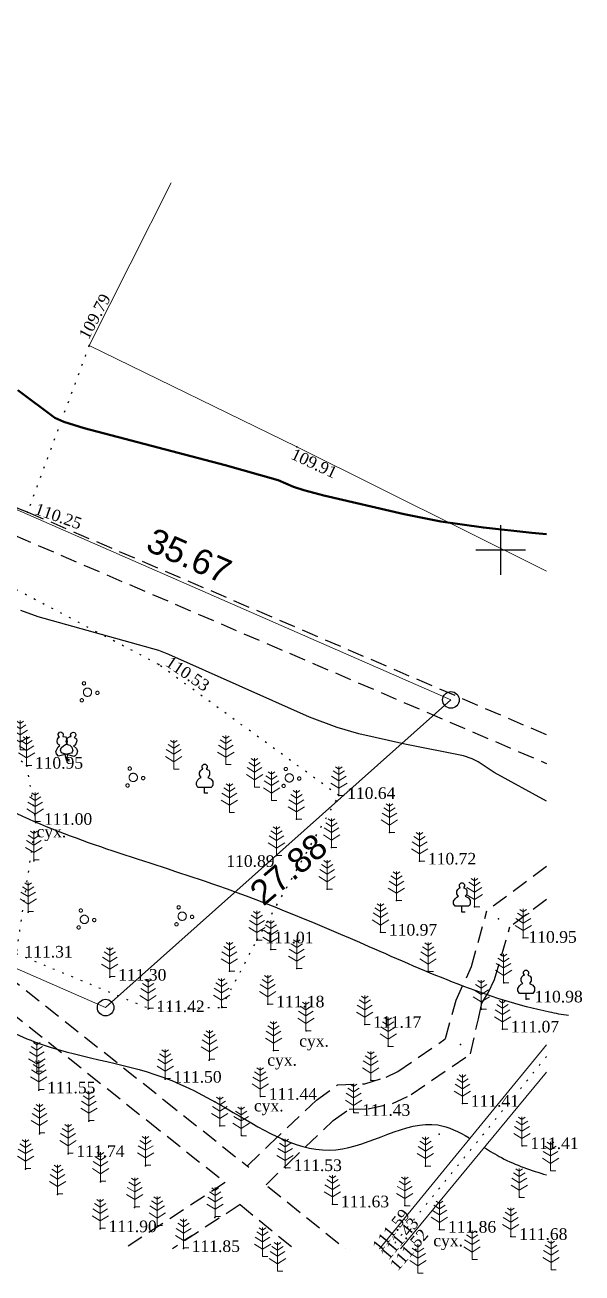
# Model space of a CAD drawing. Header units: millimetres. Extents: x 5405666.4 to 5405754.9, y 5525106.2 to 5525181.6.
# Drawn here: x 5405721.3 to 5405754.9, y 5525106.4 to 5525181.6 of the extents above; entities that cross this region are included whole.
import ezdxf
from ezdxf.enums import TextEntityAlignment as Align

# ---------------------------------------------------------------- set-up
doc = ezdxf.new("R2010")
doc.units = ezdxf.units.MM
for name, pattern in [('DASHEDX2', [1.5, 1, -0.5]), ('HIDDEN', [0.5, 0, -0.5]), ('суцільна', [50, 50, 0])]:
    doc.linetypes.add(name, pattern=pattern)
for name, color, linetype, lineweight in [('11900000', 1, 'Continuous', 30), ('Контур', 7, 'HIDDEN', 30), ('ограждение', 7, 'ZABOR', 20), ('рельеф', 7, 'Continuous', 0), ('ТОЧКИ', 7, 'Continuous', 30), ('усл. знак', 7, 'суцільна', 20)]:
    doc.layers.add(name, color=color, linetype=linetype, lineweight=lineweight)
for name, color, linetype in [('горизонтали', 42, 'Continuous'), ('дороги', 7, 'Continuous'), ('Ділянки_Межі', 10, 'Continuous'), ('надписи', 7, 'Continuous'), ('отметки', 7, 'Continuous'), ('промеры', 185, 'Continuous'), ('Растительность', 7, 'Continuous')]:
    doc.layers.add(name, color=color, linetype=linetype)
doc.styles.get("Standard").update_dxf_attribs({"font": 'arial.ttf'})
doc.styles.add('times', font='times.ttf')
doc.linetypes.add('ZABOR', pattern='A,1,-0.1,[132,ltypeshp.shx,S=0.25,R=0,X=-0.1,Y=0],-0.4,1', length=2.5)
doc.linetypes.add('ЗаборПров', pattern='A,2.5,[130,ltypeshp.shx,S=0.4242,R=45,X=0.3,Y=-0.3],0.01,[130,ltypeshp.shx,S=0.4242,R=-45,X=-0.3,Y=-0.3],5,[130,ltypeshp.shx,S=0.4242,R=45,X=-0.3,Y=0.3],0.01,[130,ltypeshp.shx,S=0.4242,R=-45,X=0.3,Y=0.3],2.5', length=10.02)
doc.linetypes.add('канава 0', pattern='A,0.9,0,["|",Standard,S=0.25,R=0,X=0,Y=0],0.1', length=1)

# ---------------------------------------------------------------- blocks, each defined once
blk = doc.blocks.new('A$C51FE15A3')
at = {"layer": 'Растительность', "color": 94, "lineweight": 0}
for points in [[(-0.201, 1.726), (0, 1.584), (0.201, 1.726)], [(0, 1.75), (0, 0), (0.319, 0)], [(-0.493, 0.753), (0, 0.444), (0.493, 0.753)], [(-0.447, 1.172), (0, 0.895), (0.447, 1.172)], [(-0.343, 1.489), (0, 1.267), (0.343, 1.489)]]:
    blk.add_lwpolyline(points, dxfattribs=at)
blk = doc.blocks.new('A$C2ACB5305')
at = {"layer": 'Растительность'}
blk.add_lwpolyline([(0.2, 0), (0.2, 0), (0, 0), (0, 0.35), (-0.4, 0.35), (-0.5, 0.5), (-0.5, 0.65), (-0.4, 0.8), (-0.3, 0.9), (-0.2, 0.95), (-0.25, 1), (-0.3, 1.1), (-0.3, 1.25), (-0.25, 1.35), (-0.15, 1.45), (-0.1, 1.45), (-0.15, 1.55), (-0.15, 1.65), (-0.05, 1.75), (0.05, 1.75), (0.15, 1.65), (0.15, 1.55), (0.1, 1.45), (0.25, 1.4), (0.3, 1.3), (0.3, 1.1), (0.25, 1), (0.2, 0.95), (0.4, 0.85), (0.5, 0.7), (0.5, 0.5), (0.45, 0.4), (0.4, 0.35), (0, 0.35)], dxfattribs=at)
blk = doc.blocks.new('A$C72385B22')
at = {"layer": 'усл. знак'}
for centre, radius in [((0, 0), 0.625), ((-0.02, 1.49), 0.25), ((-1.29, -0.64), 0.25), ((1.28, -0.76), 0.25)]:
    blk.add_circle(centre, radius, dxfattribs=at)

msp = doc.modelspace()

# ---------------------------------------------------------------- linework, layer by layer
at = {"layer": '11900000', "color": 7}
for points in [[(5405750, 5525148.5, 0), (5405750, 5525151.5, 0)], [(5405750, 5525148.5, 0), (5405750, 5525151.5, 0)], [(5405748.5, 5525150, 0), (5405751.5, 5525150, 0)], [(5405748.5, 5525150, 0), (5405751.5, 5525150, 0)]]:
    msp.add_polyline3d(points, dxfattribs=at)
at = {"layer": 'горизонтали', "color": 32, "lineweight": 50}
msp.add_polyline3d([(5405752.759, 5525150.939, 110), (5405751.877, 5525151.022, 110), (5405748.957, 5525151.342, 110), (5405746.387, 5525151.722, 110), (5405744.167, 5525152.162, 110), (5405739.337, 5525153.282, 110), (5405738.137, 5525153.592, 110), (5405737.507, 5525153.802, 110), (5405736.587, 5525154.202, 110), (5405733.387, 5525155.112, 110), (5405724.877, 5525157.332, 110), (5405723.667, 5525157.712, 110), (5405723.107, 5525157.962, 110), (5405720.88, 5525159.636, 110)], dxfattribs=at)
at = {"layer": 'горизонтали', "color": 32}
msp.add_polyline3d([(5405752.759, 5525134.859, 110.5), (5405749.607, 5525136.592, 110.5), (5405748.647, 5525137.222, 110.5), (5405748.277, 5525137.412, 110.5), (5405747.747, 5525137.592, 110.5), (5405744.217, 5525138.292, 110.5), (5405741.447, 5525138.912, 110.5), (5405740.137, 5525139.292, 110.5), (5405738.467, 5525139.922, 110.5), (5405729.997, 5525143.692, 110.5), (5405729.377, 5525143.932, 110.5), (5405722.107, 5525145.972, 110.5), (5405721.057, 5525146.342, 110.5)], dxfattribs=at)
for points, knots in [([(5405754.079, 5525121.933), (5405753.697, 5525121.993), (5405749.577, 5525122.743), (5405742.571, 5525125.92), (5405732.24, 5525130.268), (5405720.867, 5525133.32), (5405710.85, 5525140.13), (5405697.553, 5525143.874), (5405696.935, 5525159.369), (5405680.523, 5525164.171), (5405684.409, 5525174.955), (5405685.721, 5525179.896), (5405686.131, 5525181.637)], [50.654359, 50.654359, 50.654359, 50.654359, 51.831951, 63.395984, 73.229426, 85.695254, 98.056517, 110.325842, 122.1396, 137.918447, 147.058337, 152.106041, 152.106041, 152.106041, 152.106041]), ([(5405670.015, 5525160.288), (5405671.197, 5525158.86), (5405676.214, 5525155.159), (5405686.057, 5525152.194), (5405683.856, 5525140.284), (5405693.398, 5525136.153), (5405700.485, 5525129.751), (5405707.53, 5525127.613), (5405712.16, 5525123.155), (5405714.208, 5525124.574), (5405716.219, 5525123.916), (5405718.389, 5525122.05), (5405723.062, 5525119.538), (5405728.777, 5525118.969), (5405734.344, 5525115.89), (5405739.893, 5525112.392), (5405744.991, 5525116.172), (5405747.473, 5525114.938), (5405748.093, 5525114.566)], [85.474274, 85.474274, 85.474274, 85.474274, 91.416886, 103.203288, 110.981143, 120.846627, 130.028893, 139.680741, 144.136834, 145.394523, 146.321009, 150.142365, 154.015644, 162.033534, 166.785942, 173.37784, 179.697916, 181.81455, 181.81455, 181.81455, 181.81455]), ([(5405749.007, 5525113.992), (5405749.348, 5525113.775), (5405750.555, 5525113.025), (5405751.836, 5525112.618), (5405752.759, 5525112.33)], [182.85278, 182.85278, 182.85278, 182.85278, 184.011101, 186.921946, 186.921946, 186.921946, 186.921946])]:
    msp.add_open_spline(points, degree=3, knots=knots, dxfattribs=at)
at = {"layer": 'дороги', "color": 7, "linetype": 'DASHEDX2'}
for points, elevation in [([(5405670.015, 5525173.063), (5405682.958, 5525167.213), (5405721.49, 5525152.274), (5405752.759, 5525138.865)], 112.445), ([(5405670.015, 5525171.316), (5405682.485, 5525165.684), (5405720.729, 5525150.864), (5405752.759, 5525137.124)], 112.445), ([(5405687.744, 5525149.908), (5405696.433, 5525143.19), (5405713.157, 5525129.977), (5405729.707, 5525116.847), (5405734.802, 5525112.798)], 110.99), ([(5405686.328, 5525148.98), (5405695.447, 5525141.93), (5405712.163, 5525128.723), (5405728.713, 5525115.593), (5405733.391, 5525111.875)], 110.99), ([(5405746.663, 5525120.555), (5405747.306, 5525122.855), (5405748.233, 5525124.892), (5405749.165, 5525128.239)], 111.07), ([(5405749.244, 5525123.312), (5405749.244, 5525123.312), (5405749.632, 5525124.102), (5405750.555, 5525127.279)], 111.07), ([(5405735.954, 5525111.64), (5405740.635, 5525107.884)], 111.534), ([(5405734.28, 5525110.545), (5405737.54, 5525107.884)], 111.534)]:
    msp.add_lwpolyline(points, dxfattribs=dict(at, elevation=elevation))
for points in [[(5405752.759, 5525130.912), (5405749.165, 5525128.239)], [(5405752.759, 5525128.924), (5405750.555, 5525127.279)], [(5405748.167, 5525119.627), (5405748.656, 5525121.735), (5405748.863, 5525122.675), (5405749.244, 5525123.312)], [(5405734.735, 5525112.882), (5405736.03, 5525114.144), (5405738.882, 5525116.841), (5405740.158, 5525117.758), (5405741.798, 5525117.82), (5405743.096, 5525118.226), (5405743.791, 5525118.561), (5405746.657, 5525120.535)], [(5405735.852, 5525111.736), (5405737.138, 5525112.99), (5405739.903, 5525115.604), (5405740.864, 5525116.296), (5405742.008, 5525116.322), (5405743.473, 5525116.632), (5405744.597, 5525117.173), (5405748.167, 5525119.627)], [(5405733.391, 5525111.875), (5405727.288, 5525107.884)], [(5405734.28, 5525110.545), (5405730.212, 5525107.884)]]:
    msp.add_lwpolyline(points, dxfattribs=at)
at = {"layer": 'Ділянки_Межі', "lineweight": 0}
msp.add_lwpolyline([(5405704.21, 5525132.034), (5405714.323, 5525155.263), (5405746.996, 5525140.958), (5405726.179, 5525122.416)], close=True, dxfattribs=at)
at = {"layer": 'Контур', "color": 7, "linetype": 'HIDDEN'}
for points, elevation in [([(5405725.18, 5525162.314), (5405721.469, 5525152.282), (5405682.943, 5525167.219), (5405670.015, 5525173.109)], 109.33), ([(5405740.24, 5525135.193), (5405729.384, 5525143.092), (5405716.14, 5525150.05), (5405696.89, 5525158.3), (5405670.015, 5525170.755)], 110.644), ([(5405670.015, 5525149.249), (5405671.11, 5525148.83), (5405680.38, 5525145.08), (5405688.995, 5525150.728), (5405695.45, 5525145.401), (5405699.954, 5525146.023), (5405706.561, 5525146.246), (5405716.151, 5525141.673), (5405721.412, 5525137.016), (5405721.961, 5525133.634), (5405720.78, 5525125.68), (5405728.74, 5525122.39), (5405733.17, 5525122.42), (5405735.303, 5525126.49), (5405740.24, 5525135.193)], 112.419)]:
    msp.add_lwpolyline(points, dxfattribs=dict(at, elevation=elevation))
at = {"layer": 'ограждение', "color": 7, "linetype": 'ЗаборПров', "elevation": 109.33}
for points in [[(5405725.18, 5525162.314), (5405730.13, 5525172.124)], [(5405752.759, 5525148.712), (5405737.706, 5525156.213), (5405725.18, 5525162.314)]]:
    msp.add_lwpolyline(points, dxfattribs=at)
at = {"layer": 'отметки', "color": 7}
for p in [(5405725.18, 5525162.314, 109.788), (5405737.706, 5525156.213, 109.907), (5405721.469, 5525152.282, 110.247), (5405729.384, 5525143.092, 110.534), (5405721.412, 5525137.016, 110.952), (5405740.24, 5525135.193, 110.644), (5405721.961, 5525133.634, 111.004), (5405737.684, 5525133.772, 110.857), (5405743.294, 5525132.97, 110.708), (5405736.483, 5525131.588, 110.888), (5405739.805, 5525132.072, 110.757), (5405721.859, 5525131.272, 111.101), (5405745.11, 5525131.242, 110.72), (5405739.539, 5525129.558, 111.109), (5405743.709, 5525128.872, 110.906), (5405721.513, 5525128.161, 111.186), (5405748.411, 5525128.48, 110.813), (5405749.86, 5525127.759, 110.683), (5405735.303, 5525126.49, 111.015), (5405742.759, 5525126.956, 110.967), (5405751.361, 5525126.613, 110.954), (5405736.142, 5525125.915, 111.091), (5405726.434, 5525124.241, 111.302), (5405733.646, 5525124.613, 111.154), (5405737.703, 5525124.772, 111.104), (5405745.627, 5525124.604, 111.006), (5405750.178, 5525123.912, 110.938), (5405735.959, 5525122.629, 111.182), (5405751.534, 5525122.93, 110.983), (5405728.739, 5525122.344, 111.416), (5405733.177, 5525122.421, 111.268), (5405748.83, 5525122.322, 111.068), (5405738.26, 5525121.022, 111.253), (5405741.805, 5525121.4, 111.165), (5405750.111, 5525121.117, 111.071), (5405736.307, 5525119.838, 111.291), (5405743.222, 5525120.087, 111.132), (5405747.573, 5525120.194, 111.175), (5405732.426, 5525119.254, 111.436), (5405722.031, 5525118.537, 111.588), (5405729.764, 5525118.094, 111.496), (5405742.167, 5525118.04, 111.338), (5405722.153, 5525117.45, 111.548), (5405735.514, 5525117.067, 111.436), (5405747.69, 5525116.64, 111.409), (5405741.141, 5525116.095, 111.428), (5405725.168, 5525115.571, 111.66), (5405733.072, 5525115.299, 111.528), (5405722.195, 5525114.817, 111.677), (5405734.365, 5525114.699, 111.543), (5405746.287, 5525114.78, 111.529), (5405723.911, 5525113.614, 111.744), (5405751.285, 5525114.093, 111.409), (5405728.58, 5525112.879, 111.682), (5405737.013, 5525112.768, 111.533), (5405737.014, 5525112.767, 111.534), (5405745.465, 5525112.87, 111.634), (5405721.356, 5525112.683, 111.814), (5405725.867, 5525111.91, 111.709), (5405723.284, 5525111.146, 111.751), (5405739.862, 5525110.579, 111.625), (5405744.226, 5525110.49, 111.677), (5405751.125, 5525110.988, 111.617), (5405727.927, 5525110.367, 111.769), (5405732.769, 5525109.776, 111.781), (5405725.852, 5525109.086, 111.901), (5405729.282, 5525109.241, 111.781), (5405746.316, 5525109.053, 111.861), (5405750.612, 5525108.621, 111.68), (5405730.867, 5525107.889, 111.846)]:
    msp.add_point(p, dxfattribs=at)
at = {"layer": 'рельеф', "color": 7, "linetype": 'канава 0'}
for points, elevation in [([(5405752.759, 5525120.177), (5405742.681, 5525107.884)], 109.77), ([(5405743.955, 5525107.884), (5405752.759, 5525118.53)], 111.52)]:
    msp.add_lwpolyline(points, dxfattribs=dict(at, elevation=elevation))
at = {"layer": 'рельеф', "color": 7, "linetype": 'HIDDEN', "lineweight": 0, "elevation": 109.45}
msp.add_lwpolyline([(5405752.759, 5525119.464), (5405743.333, 5525107.884)], dxfattribs=at)
at = {"layer": 'ТОЧКИ'}
for centre in [(5405746.996, 5525140.958), (5405726.179, 5525122.416)]:
    msp.add_circle(centre, 0.5, dxfattribs=at)

# ---------------------------------------------------------------- block references
at = {"layer": 'Растительность', "color": 7}
for name, p in [('A$C51FE15A3', (5405721.02, 5525137.96, 110.96)), ('A$C51FE15A3', (5405721.412, 5525137.016, 112.419)), ('A$C51FE15A3', (5405730.285, 5525136.791, 111.109)), ('A$C51FE15A3', (5405733.425, 5525137.059, 110.757)), ('A$C2ACB5305', (5405732.147, 5525135.336, 111.109)), ('A$C51FE15A3', (5405735.158, 5525135.705, 110.757)), ('A$C51FE15A3', (5405740.24, 5525135.193, 110.644)), ('A$C51FE15A3', (5405736.182, 5525134.904, 110.757)), ('A$C51FE15A3', (5405721.93, 5525133.634, 111.1)), ('A$C51FE15A3', (5405733.638, 5525134.17, 111.109)), ('A$C51FE15A3', (5405737.68, 5525133.77, 110.86)), ('A$C51FE15A3', (5405743.29, 5525132.97, 110.71)), ('A$C51FE15A3', (5405739.8, 5525132.07, 110.76)), ('A$C51FE15A3', (5405721.85, 5525131.32, 111.1)), ('A$C51FE15A3', (5405736.48, 5525131.59, 110.89)), ('A$C51FE15A3', (5405745.11, 5525131.24, 110.72)), ('A$C51FE15A3', (5405739.53, 5525129.56, 111.11)), ('A$C51FE15A3', (5405743.71, 5525128.87, 110.91)), ('A$C51FE15A3', (5405748.41, 5525128.48, 110.81)), ('A$C51FE15A3', (5405721.51, 5525128.21, 111.18)), ('A$C2ACB5305', (5405747.66, 5525128.177)), ('A$C51FE15A3', (5405742.75, 5525126.95, 110.97)), ('A$C51FE15A3', (5405735.3, 5525126.49, 111.01)), ('A$C51FE15A3', (5405751.361, 5525126.613, 110.954)), ('A$C51FE15A3', (5405736.14, 5525125.91, 111.09)), ('A$C51FE15A3', (5405733.64, 5525124.61, 111.15)), ('A$C51FE15A3', (5405737.7, 5525124.77, 111.1)), ('A$C51FE15A3', (5405745.62, 5525124.6, 111.01)), ('A$C51FE15A3', (5405726.43, 5525124.29, 111.3)), ('A$C51FE15A3', (5405750.17, 5525123.91, 110.94)), ('A$C51FE15A3', (5405728.74, 5525122.39, 112.419)), ('A$C51FE15A3', (5405733.17, 5525122.42, 111.27)), ('A$C51FE15A3', (5405735.95, 5525122.63, 111.18)), ('A$C51FE15A3', (5405748.82, 5525122.32, 111.07)), ('A$C2ACB5305', (5405751.53, 5525122.92, 110.98)), ('A$C51FE15A3', (5405738.25, 5525121.02, 111.25)), ('A$C51FE15A3', (5405741.8, 5525121.39, 111.17)), ('A$C51FE15A3', (5405750.11, 5525121.11, 111.07)), ('A$C51FE15A3', (5405743.22, 5525120.08, 111.13)), ('A$C51FE15A3', (5405732.44, 5525119.3, 111.43)), ('A$C51FE15A3', (5405736.3, 5525119.83, 111.29)), ('A$C51FE15A3', (5405722.03, 5525118.58, 111.59)), ('A$C51FE15A3', (5405729.77, 5525118.14, 111.49)), ('A$C51FE15A3', (5405742.16, 5525118.03, 111.34)), ('A$C51FE15A3', (5405722.15, 5525117.49, 111.55)), ('A$C51FE15A3', (5405735.5, 5525117.06, 111.44)), ('A$C51FE15A3', (5405747.69, 5525116.63, 111.41)), ('A$C51FE15A3', (5405725.17, 5525115.61, 111.66)), ('A$C51FE15A3', (5405741.13, 5525116.08, 111.43)), ('A$C51FE15A3', (5405722.19, 5525114.86, 111.67)), ('A$C51FE15A3', (5405733.06, 5525115.29, 111.53)), ('A$C51FE15A3', (5405734.35, 5525114.69, 111.54)), ('A$C51FE15A3', (5405751.28, 5525114.08, 111.41)), ('A$C51FE15A3', (5405723.91, 5525113.65, 111.74)), ('A$C51FE15A3', (5405721.35, 5525112.72, 111.81)), ('A$C51FE15A3', (5405728.59, 5525112.92, 111.68)), ('A$C51FE15A3', (5405737, 5525112.76, 111.53)), ('A$C51FE15A3', (5405745.46, 5525112.87, 111.63)), ('A$C51FE15A3', (5405753, 5525112.58, 111.47)), ('A$C51FE15A3', (5405725.87, 5525111.96, 111.71)), ('A$C51FE15A3', (5405723.28, 5525111.19, 111.75)), ('A$C51FE15A3', (5405727.93, 5525110.41, 111.77)), ('A$C51FE15A3', (5405739.85, 5525110.56, 111.63)), ('A$C51FE15A3', (5405744.21, 5525110.47, 111.68)), ('A$C51FE15A3', (5405751.12, 5525110.97, 111.62)), ('A$C51FE15A3', (5405732.78, 5525109.82, 111.78)), ('A$C51FE15A3', (5405725.85, 5525109.12, 111.9)), ('A$C51FE15A3', (5405729.29, 5525109.29, 111.78)), ('A$C51FE15A3', (5405746.3, 5525109.03, 111.86)), ('A$C51FE15A3', (5405750.6, 5525108.6, 111.68)), ('A$C51FE15A3', (5405730.88, 5525107.93, 111.84)), ('A$C51FE15A3', (5405735.64, 5525107.41, 111.88)), ('A$C51FE15A3', (5405748.27, 5525107.24, 111.7)), ('A$C51FE15A3', (5405736.54, 5525106.54, 111.94)), ('A$C51FE15A3', (5405753.03, 5525106.61, 111.78)), ('A$C51FE15A3', (5405745.01, 5525106.42, 111.68))]:
    msp.add_blockref(name, p, dxfattribs=at)
for rotation in [12.39286710269337, 344.999715678068]:
    msp.add_blockref('A$C2ACB5305', (5405723.812, 5525137.322, 110.81), dxfattribs=dict(at, rotation=rotation))
at = {"layer": 'усл. знак', "color": 7, "linetype": 'суцільна', "lineweight": 13, "xscale": 0.3999999998750298, "yscale": 0.3999999998750298, "zscale": 0.3999999998750298, "rotation": 265.3647753868261}
for p in [(5405725.086, 5525141.423), (5405727.845, 5525136.289), (5405737.254, 5525136.261), (5405730.795, 5525127.923), (5405724.896, 5525127.733)]:
    msp.add_blockref('A$C72385B22', p, dxfattribs=at)

# ---------------------------------------------------------------- texts
at = {"layer": 'надписи', "color": 7, "style": 'times'}
for p in [(5405722.013, 5525133.378, 224.28), (5405737.848, 5525120.762, 111.861), (5405735.922, 5525119.616, 111.861), (5405735.121, 5525116.858, 111.861), (5405745.933, 5525108.73, 111.861)]:
    msp.add_text('сух.', height=0.7, dxfattribs=at).set_placement(p, align=Align.TOP_LEFT)
at = {"layer": 'отметки', "color": 7, "style": 'times'}
for s, rotation, p in [('109.79', 61.83619, (5405724.525, 5525162.952, 109.788)), ('109.91', 334.96645, (5405737.58, 5525156.156, 109.907)), ('110.25', 340.67226, (5405722.069, 5525152.845, 110.247)), ('110.53', 325.91831, (5405730.119, 5525143.641, 110.534)), ('111.59', 51.40401, (5405742.195, 5525108.083, 111.589)), ('111.43', 50.01194, (5405742.698, 5525107.612, 111.43)), ('111.52', 48.98336, (5405743.251, 5525106.959, 111.518))]:
    msp.add_text(s, height=0.7, rotation=rotation, dxfattribs=at).set_placement(p, align=Align.TOP_LEFT)
for s, p in [('110.95', (5405721.912, 5525137.516, 110.952)), ('110.64', (5405740.74, 5525135.693, 110.644)), ('111.00', (5405722.461, 5525134.134, 111.004)), ('110.89', (5405733.455, 5525131.6, 110.888)), ('110.72', (5405745.61, 5525131.742, 110.72)), ('110.97', (5405743.259, 5525127.456, 110.967)), ('110.95', (5405751.672, 5525127.025, 110.954)), ('111.01', (5405735.803, 5525126.99, 111.015)), ('111.31', (5405721.283, 5525126.135, 111.308)), ('111.30', (5405726.934, 5525124.741, 111.302)), ('110.98', (5405752.034, 5525123.43, 110.983)), ('111.42', (5405729.239, 5525122.844, 111.416)), ('111.18', (5405736.459, 5525123.129, 111.182)), ('111.17', (5405742.305, 5525121.9, 111.165)), ('111.07', (5405750.611, 5525121.617, 111.071)), ('111.50', (5405730.264, 5525118.594, 111.496)), ('111.55', (5405722.653, 5525117.95, 111.548)), ('111.44', (5405736.014, 5525117.567, 111.436)), ('111.43', (5405741.641, 5525116.595, 111.428)), ('111.41', (5405748.19, 5525117.14, 111.409)), ('111.41', (5405751.785, 5525114.593, 111.409)), ('111.74', (5405724.411, 5525114.114, 111.744)), ('111.53', (5405737.513, 5525113.268, 111.533)), ('111.53', (5405737.514, 5525113.267, 111.534)), ('111.63', (5405740.362, 5525111.079, 111.625)), ('111.90', (5405726.352, 5525109.586, 111.901)), ('111.86', (5405746.816, 5525109.553, 111.861)), ('111.68', (5405751.112, 5525109.121, 111.68)), ('111.85', (5405731.367, 5525108.389, 111.846))]:
    msp.add_text(s, height=0.7, dxfattribs=at).set_placement(p, align=Align.TOP_LEFT)
at = {"layer": 'промеры', "char_height": 1.5, "attachment_point": 1}
for s, insert, rotation in [('35.67', (5405729.119, 5525151.384), 336.35584), ('27.88', (5405734.718, 5525129.627), 40.41841)]:
    msp.add_mtext(s, dxfattribs=dict(at, insert=insert, rotation=rotation))

doc.saveas('drawing.dxf')
